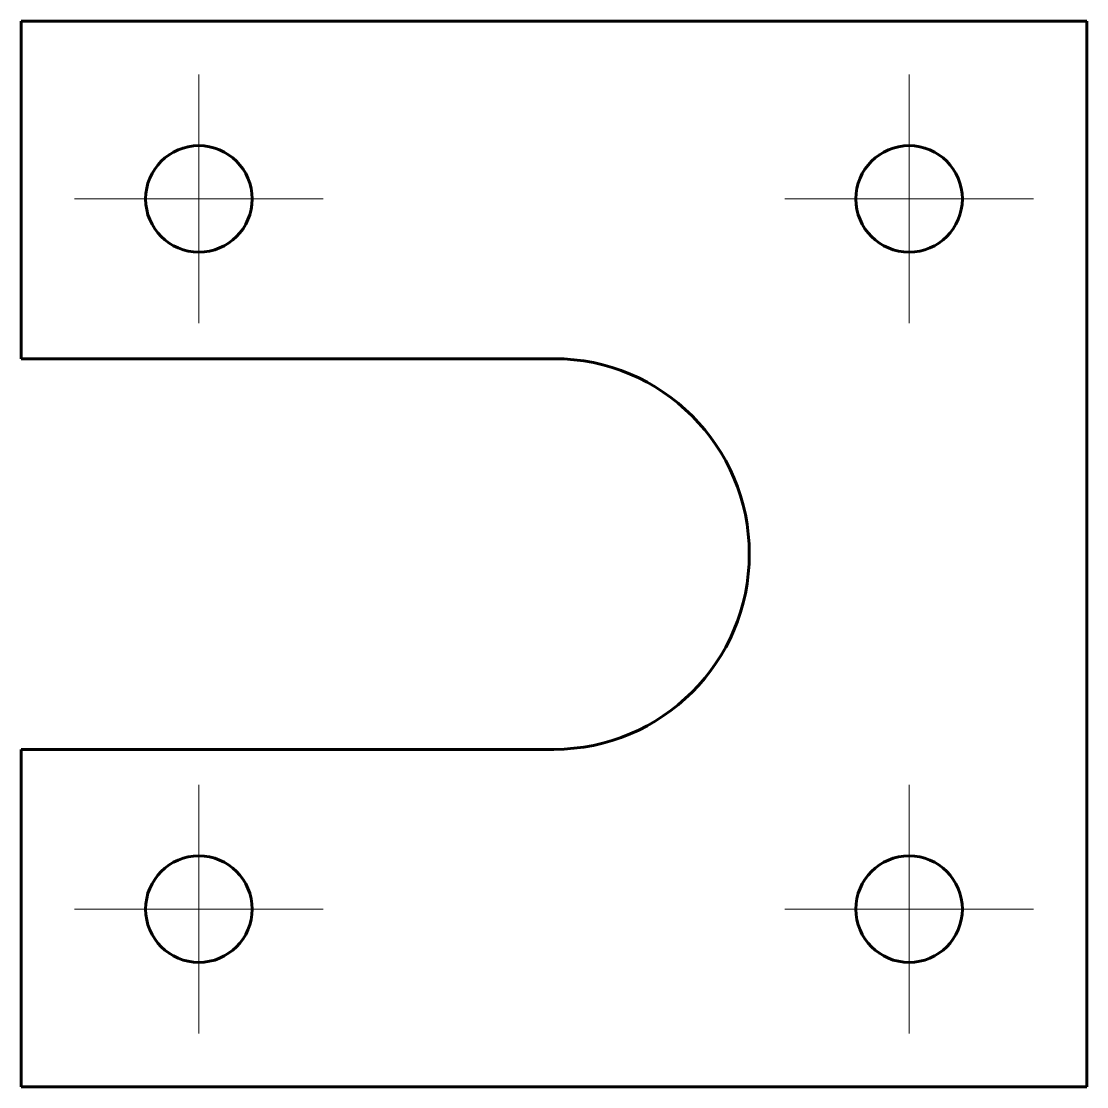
# Model space of a CAD drawing. Header units: millimetres. Extents: x 52.6 to 82.6, y 173 to 203.
import ezdxf

# ---------------------------------------------------------------- set-up
doc = ezdxf.new("R2010")
doc.units = ezdxf.units.MM
doc.linetypes.add('K5LT_AXLED', pattern=[12, 7.5, -1.5, 1.5, -1.5])
doc.linetypes.add('K5LT_BASIC', pattern=[0])
doc.layers.add('Системный слой', color=7, linetype='Continuous')

# ---------------------------------------------------------------- blocks, each defined once
blk = doc.blocks.new('U0')
at = {"layer": 'Системный слой', "color": 30, "linetype": 'K5LT_AXLED', "lineweight": 18, "true_color": 0xff8000}
for q in [(57.618, 181.512), (54.118, 178.012), (61.118, 178.012), (57.618, 174.512)]:
    blk.add_line((57.618, 178.012), q, dxfattribs=at)
blk = doc.blocks.new('U1')
at = {"layer": 'Системный слой', "color": 30, "linetype": 'K5LT_AXLED', "lineweight": 18, "true_color": 0xff8000}
for q in [(57.618, 201.512), (54.118, 198.012), (61.118, 198.012), (57.618, 194.512)]:
    blk.add_line((57.618, 198.012), q, dxfattribs=at)
blk = doc.blocks.new('U2')
at = {"layer": 'Системный слой', "color": 30, "linetype": 'K5LT_AXLED', "lineweight": 18, "true_color": 0xff8000}
for q in [(77.618, 181.512), (74.118, 178.012), (81.118, 178.012), (77.618, 174.512)]:
    blk.add_line((77.618, 178.012), q, dxfattribs=at)
blk = doc.blocks.new('U3')
at = {"layer": 'Системный слой', "color": 30, "linetype": 'K5LT_AXLED', "lineweight": 18, "true_color": 0xff8000}
for q in [(77.618, 201.512), (74.118, 198.012), (81.118, 198.012), (77.618, 194.512)]:
    blk.add_line((77.618, 198.012), q, dxfattribs=at)

msp = doc.modelspace()

# ---------------------------------------------------------------- linework, layer by layer
at = {"layer": 'Системный слой', "color": 143, "linetype": 'K5LT_BASIC', "lineweight": 60, "true_color": 0x33acca}
for p, q in [((82.618, 203.012), (52.618, 203.012)), ((52.618, 203.012), (52.618, 193.512)), ((82.618, 173.012), (82.618, 203.012)), ((52.618, 193.512), (67.618, 193.512)), ((67.618, 182.512), (52.618, 182.512)), ((52.618, 182.512), (52.618, 173.012)), ((52.618, 173.012), (82.618, 173.012))]:
    msp.add_line(p, q, dxfattribs=at)
for centre in [(57.618, 198.012), (77.618, 198.012), (57.618, 178.012), (77.618, 178.012)]:
    msp.add_circle(centre, 1.5, dxfattribs=at)
msp.add_arc((67.618, 188.012), 5.5, 270, 90, dxfattribs=at)

# ---------------------------------------------------------------- block references
at = {"layer": 'Системный слой'}
for name in ['U1', 'U3', 'U0', 'U2']:
    msp.add_blockref(name, (0, 0), dxfattribs=at)

doc.saveas('drawing.dxf')
